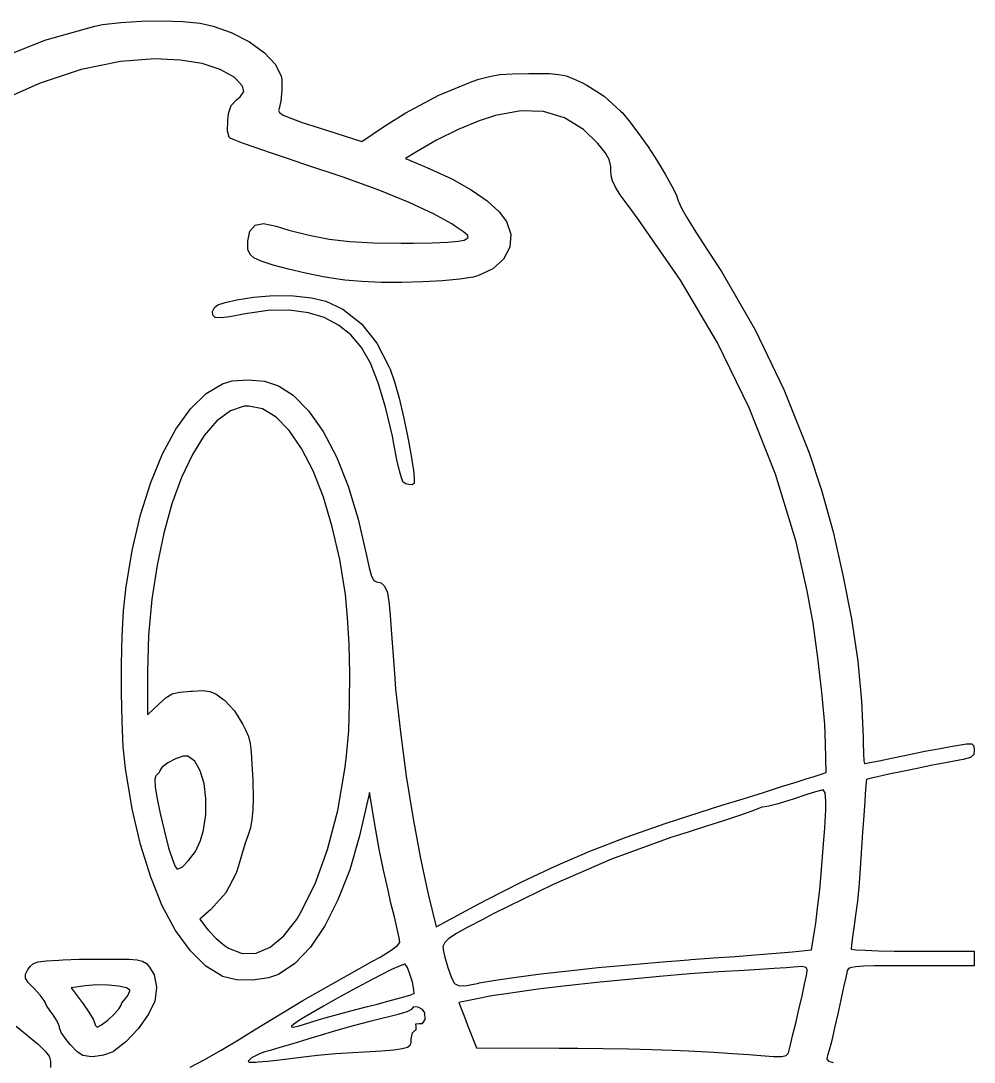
# Model space of a CAD drawing. Extents: x 83 to 117, y -98.3 to -70.8.
# Drawn here: x 99.988 to 102.698, y -96.097 to -93.137 of the extents above; entities that cross this region are included whole.
import ezdxf

# ---------------------------------------------------------------- set-up
doc = ezdxf.new("R2010")
doc.units = 0
doc.layers.add('BLACK', color=7, linetype='CONTINUOUS')

msp = doc.modelspace()

# ---------------------------------------------------------------- linework, layer by layer
at = {"layer": 'BLACK', "linetype": 'CONTINUOUS'}
for p, q in [((100.272, -93.141), (100.331, -93.1374)), ((100.331, -93.1374), (100.391, -93.1366)), ((100.391, -93.1366), (100.448, -93.1387)), ((100.448, -93.1387), (100.498, -93.1436)), ((100.056, -93.1919), (100.198, -93.1517)), ((100.198, -93.1517), (100.22, -93.1474)), ((100.22, -93.1474), (100.272, -93.141)), ((100.498, -93.1436), (100.535, -93.1514)), ((100.535, -93.1514), (100.586, -93.1697)), ((100.586, -93.1697), (100.638, -93.1965)), ((99.9137, -93.2487), (100.056, -93.1919)), ((100.638, -93.1965), (100.681, -93.2272)), ((100.681, -93.2272), (100.712, -93.2603)), ((100.271, -93.2524), (100.159, -93.2753)), ((100.369, -93.245), (100.271, -93.2524)), ((100.441, -93.248), (100.369, -93.245)), ((100.503, -93.2581), (100.441, -93.248)), ((100.555, -93.2746), (100.503, -93.2581)), ((100.159, -93.2753), (100.043, -93.3134)), ((100.594, -93.2971), (100.555, -93.2746)), ((100.712, -93.2603), (100.728, -93.2939)), ((101.35, -93.2896), (101.385, -93.2872)), ((101.385, -93.2872), (101.432, -93.2863)), ((101.432, -93.2863), (101.455, -93.2863)), ((101.455, -93.2863), (101.491, -93.2868)), ((101.491, -93.2868), (101.517, -93.2889)), ((100.043, -93.3134), (99.9246, -93.3663)), ((100.6, -93.3026), (100.594, -93.2971)), ((100.618, -93.3222), (100.6, -93.3026)), ((100.728, -93.2939), (100.73, -93.3033)), ((100.73, -93.3033), (100.73, -93.3329)), ((101.176, -93.3479), (101.271, -93.3093)), ((101.271, -93.3093), (101.29, -93.3028)), ((101.29, -93.3028), (101.32, -93.2946)), ((101.32, -93.2946), (101.35, -93.2896)), ((101.517, -93.2889), (101.538, -93.2934)), ((101.538, -93.2934), (101.559, -93.3012)), ((101.559, -93.3012), (101.585, -93.313)), ((101.585, -93.313), (101.597, -93.3192)), ((100.611, -93.353), (100.622, -93.3376)), ((100.622, -93.3376), (100.618, -93.3222)), ((100.73, -93.3329), (100.727, -93.365)), ((101.597, -93.3192), (101.646, -93.3505)), ((100.586, -93.3776), (100.601, -93.361)), ((100.601, -93.361), (100.611, -93.353)), ((100.727, -93.365), (100.721, -93.39)), ((101.082, -93.3979), (101.176, -93.3479)), ((101.646, -93.3505), (101.693, -93.3933)), ((100.576, -93.42), (100.578, -93.4005)), ((100.578, -93.4005), (100.586, -93.3776)), ((100.721, -93.39), (100.72, -93.3911)), ((100.72, -93.3911), (100.723, -93.3972)), ((100.723, -93.3972), (100.734, -93.4044)), ((100.734, -93.4044), (100.755, -93.4135)), ((101.025, -93.4343), (101.082, -93.3979)), ((101.337, -93.4057), (101.291, -93.4212)), ((101.409, -93.3927), (101.337, -93.4057)), ((101.474, -93.3948), (101.409, -93.3927)), ((101.533, -93.4124), (101.474, -93.3948)), ((101.693, -93.3933), (101.697, -93.3971)), ((101.697, -93.3971), (101.719, -93.4233)), ((100.575, -93.4502), (100.576, -93.42)), ((100.755, -93.4135), (100.788, -93.4256)), ((100.788, -93.4256), (100.836, -93.4412)), ((100.957, -93.4799), (101.025, -93.4343)), ((101.291, -93.4212), (101.231, -93.4459)), ((101.587, -93.4455), (101.533, -93.4124)), ((101.719, -93.4233), (101.744, -93.4569)), ((100.58, -93.4672), (100.575, -93.4502)), ((100.836, -93.4412), (100.957, -93.4799)), ((101.231, -93.4459), (101.17, -93.476)), ((101.628, -93.4855), (101.587, -93.4455)), ((101.744, -93.4569), (101.771, -93.495)), ((100.583, -93.4701), (100.58, -93.4672)), ((100.594, -93.475), (100.583, -93.4701)), ((100.618, -93.4842), (100.594, -93.475)), ((100.654, -93.4969), (100.618, -93.4842)), ((101.17, -93.476), (101.113, -93.5087)), ((101.649, -93.5109), (101.628, -93.4855)), ((101.771, -93.495), (101.797, -93.5346)), ((100.698, -93.5122), (100.654, -93.4969)), ((100.749, -93.5294), (100.698, -93.5122)), ((101.113, -93.5087), (101.081, -93.5283)), ((101.66, -93.5308), (101.649, -93.5109)), ((100.79, -93.5428), (100.749, -93.5294)), ((100.907, -93.5823), (100.79, -93.5428)), ((101.081, -93.5283), (101.129, -93.5477)), ((101.129, -93.5477), (101.151, -93.557)), ((101.665, -93.5506), (101.66, -93.5308)), ((101.665, -93.5623), (101.665, -93.5506)), ((101.797, -93.5346), (101.82, -93.5726)), ((101.008, -93.6192), (100.907, -93.5823)), ((101.151, -93.557), (101.213, -93.586)), ((101.666, -93.5772), (101.665, -93.5623)), ((101.67, -93.5919), (101.666, -93.5772)), ((101.82, -93.5726), (101.839, -93.6063)), ((101.213, -93.586), (101.268, -93.6171)), ((101.678, -93.6091), (101.67, -93.5919)), ((101.692, -93.6315), (101.678, -93.6091)), ((101.839, -93.6063), (101.852, -93.6326)), ((101.092, -93.6535), (101.008, -93.6192)), ((101.268, -93.6171), (101.314, -93.6487)), ((101.714, -93.6618), (101.692, -93.6315)), ((101.852, -93.6326), (101.857, -93.6485)), ((101.161, -93.6851), (101.092, -93.6535)), ((101.314, -93.6487), (101.348, -93.6792)), ((101.743, -93.7006), (101.714, -93.6618)), ((101.857, -93.6485), (101.858, -93.6524)), ((101.858, -93.6524), (101.866, -93.6695)), ((101.866, -93.6695), (101.881, -93.6962)), ((101.213, -93.7141), (101.161, -93.6851)), ((101.348, -93.6792), (101.369, -93.7069)), ((101.863, -93.8736), (101.743, -93.7006)), ((101.881, -93.6962), (101.902, -93.7298)), ((100.639, -93.735), (100.654, -93.7177)), ((100.654, -93.7177), (100.678, -93.713)), ((100.678, -93.713), (100.714, -93.7204)), ((100.714, -93.7204), (100.75, -93.7314)), ((100.75, -93.7314), (100.808, -93.7464)), ((101.221, -93.7196), (101.213, -93.7141)), ((101.246, -93.7362), (101.221, -93.7196)), ((101.369, -93.7069), (101.381, -93.7433)), ((101.902, -93.7298), (101.926, -93.7673)), ((100.633, -93.7626), (100.639, -93.735)), ((100.808, -93.7464), (100.864, -93.757)), ((100.864, -93.757), (100.923, -93.7638)), ((101.232, -93.7632), (101.248, -93.7599)), ((101.258, -93.7463), (101.246, -93.7362)), ((101.248, -93.7599), (101.253, -93.7574)), ((101.253, -93.7574), (101.26, -93.7525)), ((101.26, -93.7525), (101.258, -93.7463)), ((101.381, -93.7433), (101.378, -93.7804)), ((100.633, -93.7869), (100.633, -93.7626)), ((100.64, -93.8014), (100.633, -93.7869)), ((100.923, -93.7638), (100.99, -93.7676)), ((100.99, -93.7676), (101.069, -93.7687)), ((101.069, -93.7687), (101.103, -93.7686)), ((101.103, -93.7686), (101.157, -93.7677)), ((101.157, -93.7677), (101.201, -93.7658)), ((101.201, -93.7658), (101.232, -93.7632)), ((101.378, -93.7804), (101.36, -93.8139)), ((101.926, -93.7673), (101.98, -93.8496)), ((100.65, -93.81), (100.64, -93.8014)), ((100.671, -93.8199), (100.65, -93.81)), ((100.705, -93.8313), (100.671, -93.8199)), ((101.36, -93.8139), (101.33, -93.8418)), ((100.749, -93.8431), (100.705, -93.8313)), ((100.797, -93.8544), (100.749, -93.8431)), ((101.33, -93.8418), (101.287, -93.8617)), ((101.98, -93.8496), (102.075, -94.0148)), ((100.847, -93.8644), (100.797, -93.8544)), ((100.896, -93.8722), (100.847, -93.8644)), ((100.909, -93.8738), (100.896, -93.8722)), ((100.957, -93.878), (100.909, -93.8738)), ((101.012, -93.8802), (100.957, -93.878)), ((101.071, -93.8805), (101.012, -93.8802)), ((101.131, -93.879), (101.071, -93.8805)), ((101.187, -93.8759), (101.131, -93.879)), ((101.236, -93.8713), (101.187, -93.8759)), ((101.274, -93.8652), (101.236, -93.8713)), ((101.287, -93.8617), (101.274, -93.8652)), ((101.968, -94.0525), (101.863, -93.8736)), ((100.548, -93.9443), (100.569, -93.9374)), ((100.569, -93.9374), (100.602, -93.9294)), ((100.602, -93.9294), (100.649, -93.9218)), ((100.649, -93.9218), (100.706, -93.9178)), ((100.706, -93.9178), (100.763, -93.9185)), ((100.763, -93.9185), (100.814, -93.9239)), ((100.814, -93.9239), (100.855, -93.9338)), ((100.855, -93.9338), (100.903, -93.9564)), ((100.533, -93.9629), (100.534, -93.9609)), ((100.534, -93.9738), (100.533, -93.9629)), ((100.534, -93.9609), (100.538, -93.9516)), ((100.538, -93.9516), (100.548, -93.9443)), ((100.632, -93.9684), (100.621, -93.9706)), ((100.691, -93.96), (100.632, -93.9684)), ((100.751, -93.9595), (100.691, -93.96)), ((100.806, -93.9664), (100.751, -93.9595)), ((100.85, -93.9797), (100.806, -93.9664)), ((100.903, -93.9564), (100.956, -93.9979)), ((100.54, -93.9799), (100.534, -93.9738)), ((100.556, -93.9813), (100.54, -93.9799)), ((100.582, -93.9782), (100.556, -93.9813)), ((100.621, -93.9706), (100.582, -93.9782)), ((100.891, -94.0018), (100.85, -93.9797)), ((100.956, -93.9979), (101, -94.0529)), ((100.926, -94.0298), (100.891, -94.0018)), ((102.075, -94.0148), (102.157, -94.185)), ((100.956, -94.0653), (100.926, -94.0298)), ((101, -94.0529), (101.035, -94.1209)), ((102.058, -94.2367), (101.968, -94.0525)), ((100.982, -94.1101), (100.956, -94.0653)), ((101.004, -94.166), (100.982, -94.1101)), ((101.035, -94.1209), (101.038, -94.1268)), ((101.038, -94.1268), (101.05, -94.1629)), ((100.515, -94.1963), (100.561, -94.1684)), ((100.561, -94.1684), (100.589, -94.1604)), ((100.589, -94.1604), (100.634, -94.1568)), ((100.634, -94.1568), (100.681, -94.1614)), ((100.681, -94.1614), (100.72, -94.1739)), ((100.72, -94.1739), (100.762, -94.2008)), ((101.025, -94.2347), (101.004, -94.166)), ((101.05, -94.1629), (101.063, -94.2097)), ((100.47, -94.2397), (100.515, -94.1963)), ((100.762, -94.2008), (100.806, -94.2454)), ((102.157, -94.185), (102.229, -94.365)), ((100.623, -94.2325), (100.584, -94.2456)), ((100.636, -94.2317), (100.623, -94.2325)), ((100.675, -94.2398), (100.636, -94.2317)), ((101.044, -94.3178), (101.025, -94.2347)), ((101.063, -94.2097), (101.076, -94.2625)), ((100.429, -94.2971), (100.47, -94.2397)), ((100.584, -94.2456), (100.545, -94.2736)), ((100.714, -94.2635), (100.675, -94.2398)), ((100.751, -94.3015), (100.714, -94.2635)), ((100.806, -94.2454), (100.847, -94.3042)), ((101.076, -94.2625), (101.087, -94.3166)), ((102.133, -94.4255), (102.058, -94.2367)), ((100.545, -94.2736), (100.509, -94.3153)), ((100.391, -94.3673), (100.429, -94.2971)), ((100.509, -94.3153), (100.476, -94.3694)), ((100.786, -94.3529), (100.751, -94.3015)), ((100.847, -94.3042), (100.885, -94.376)), ((101.048, -94.3396), (101.044, -94.3178)), ((101.087, -94.3166), (101.097, -94.3672)), ((100.819, -94.4163), (100.786, -94.3529)), ((101.057, -94.3848), (101.048, -94.3396)), ((100.357, -94.4491), (100.391, -94.3673)), ((100.476, -94.3694), (100.445, -94.4347)), ((100.885, -94.376), (100.918, -94.4595)), ((101.097, -94.3672), (101.103, -94.4095)), ((102.229, -94.365), (102.264, -94.471)), ((101.064, -94.4161), (101.057, -94.3848)), ((101.103, -94.4095), (101.104, -94.4134)), ((101.104, -94.4134), (101.106, -94.4388)), ((100.445, -94.4347), (100.417, -94.5098)), ((100.848, -94.4907), (100.819, -94.4163)), ((101.07, -94.4363), (101.064, -94.4161)), ((101.075, -94.4478), (101.07, -94.4363)), ((101.106, -94.4388), (101.106, -94.4518)), ((102.192, -94.6181), (102.133, -94.4255)), ((100.328, -94.5412), (100.357, -94.4491)), ((100.918, -94.4595), (100.947, -94.5535)), ((101.082, -94.4533), (101.075, -94.4478)), ((101.09, -94.4553), (101.082, -94.4533)), ((101.1, -94.4561), (101.09, -94.4553)), ((101.106, -94.4518), (101.1, -94.4561)), ((102.264, -94.471), (102.297, -94.5894)), ((100.873, -94.575), (100.848, -94.4907)), ((100.417, -94.5098), (100.394, -94.5934)), ((100.304, -94.6424), (100.328, -94.5412)), ((100.947, -94.5535), (100.971, -94.6568)), ((100.895, -94.668), (100.873, -94.575)), ((102.297, -94.5894), (102.325, -94.7124)), ((100.394, -94.5934), (100.375, -94.6843)), ((102.223, -94.7567), (102.192, -94.6181)), ((100.286, -94.7514), (100.304, -94.6424)), ((100.911, -94.7675), (100.895, -94.668)), ((100.971, -94.6568), (100.978, -94.6922)), ((100.375, -94.6843), (100.36, -94.7812)), ((100.978, -94.6922), (100.985, -94.7159)), ((100.985, -94.7159), (100.991, -94.7282)), ((100.991, -94.7282), (100.999, -94.7317)), ((100.999, -94.7317), (100.999, -94.7317)), ((100.999, -94.7317), (101.012, -94.7341)), ((101.012, -94.7341), (101.021, -94.7427)), ((102.325, -94.7124), (102.349, -94.8363)), ((100.28, -94.8141), (100.286, -94.7538)), ((100.286, -94.7538), (100.286, -94.7514)), ((100.917, -94.8334), (100.911, -94.7675)), ((101.021, -94.7427), (101.029, -94.7595)), ((101.029, -94.7595), (101.034, -94.7866)), ((102.24, -94.8491), (102.223, -94.7567)), ((100.36, -94.7812), (100.351, -94.8829)), ((101.034, -94.7866), (101.038, -94.8262)), ((100.276, -94.8862), (100.28, -94.8141)), ((101.038, -94.8262), (101.042, -94.8804)), ((100.921, -94.9101), (100.917, -94.8334)), ((102.254, -94.9472), (102.24, -94.8491)), ((102.349, -94.8363), (102.367, -94.9571)), ((100.274, -94.9656), (100.276, -94.8862)), ((100.351, -94.8829), (100.348, -94.988)), ((101.042, -94.8804), (101.044, -94.9173)), ((100.923, -94.9925), (100.921, -94.9101)), ((101.044, -94.9173), (101.05, -94.9925)), ((100.274, -95.0476), (100.274, -94.9656)), ((102.265, -95.045), (102.254, -94.9472)), ((102.367, -94.9571), (102.378, -95.071)), ((100.348, -94.988), (100.348, -95.11)), ((100.922, -95.0759), (100.923, -94.9925)), ((101.05, -94.9925), (101.053, -95.0354)), ((100.276, -95.1275), (100.274, -95.0476)), ((100.382, -95.0772), (100.401, -95.0602)), ((100.401, -95.0602), (100.418, -95.0504)), ((100.418, -95.0504), (100.439, -95.0453)), ((100.439, -95.0453), (100.471, -95.0424)), ((100.471, -95.0424), (100.476, -95.042)), ((100.476, -95.042), (100.505, -95.0409)), ((100.505, -95.0409), (100.525, -95.0432)), ((100.525, -95.0432), (100.542, -95.0504)), ((100.542, -95.0504), (100.561, -95.0638)), ((100.561, -95.0638), (100.567, -95.0679)), ((101.053, -95.0354), (101.067, -95.159)), ((102.273, -95.1367), (102.265, -95.045)), ((100.348, -95.11), (100.381, -95.0781)), ((100.381, -95.0781), (100.382, -95.0772)), ((100.567, -95.0679), (100.595, -95.0985)), ((100.92, -95.1552), (100.922, -95.0759)), ((102.378, -95.071), (102.382, -95.1742)), ((100.595, -95.0985), (100.619, -95.1372)), ((100.279, -95.2006), (100.276, -95.1275)), ((100.619, -95.1372), (100.627, -95.1519)), ((100.627, -95.1519), (100.635, -95.1712)), ((102.275, -95.1921), (102.273, -95.1367)), ((100.635, -95.1712), (100.64, -95.1912)), ((100.914, -95.2256), (100.92, -95.1552)), ((101.067, -95.159), (101.083, -95.2837)), ((102.382, -95.1742), (102.382, -95.1902)), ((100.285, -95.2623), (100.279, -95.2006)), ((100.64, -95.1912), (100.643, -95.2158)), ((102.277, -95.2734), (102.275, -95.1921)), ((102.382, -95.1902), (102.383, -95.22)), ((102.558, -95.2133), (102.601, -95.205)), ((102.601, -95.205), (102.636, -95.1985)), ((102.636, -95.1985), (102.659, -95.1946)), ((102.659, -95.1946), (102.676, -95.1923)), ((102.676, -95.1923), (102.691, -95.1922)), ((102.691, -95.1922), (102.697, -95.1975)), ((102.697, -95.1975), (102.698, -95.2099)), ((102.698, -95.2099), (102.697, -95.222)), ((100.428, -95.2348), (100.406, -95.2463)), ((100.449, -95.2275), (100.428, -95.2348)), ((100.463, -95.2269), (100.449, -95.2275)), ((100.483, -95.2413), (100.463, -95.2269)), ((100.498, -95.2685), (100.483, -95.2413)), ((100.643, -95.2158), (100.645, -95.2491)), ((100.91, -95.2585), (100.914, -95.2256)), ((102.383, -95.22), (102.384, -95.2406)), ((102.384, -95.2406), (102.386, -95.2483)), ((102.401, -95.2455), (102.428, -95.2402)), ((102.428, -95.2402), (102.463, -95.233)), ((102.463, -95.233), (102.505, -95.2243)), ((102.505, -95.2243), (102.513, -95.2226)), ((102.513, -95.2226), (102.558, -95.2133)), ((102.656, -95.2385), (102.621, -95.2451)), ((102.667, -95.2365), (102.656, -95.2385)), ((102.688, -95.231), (102.667, -95.2365)), ((102.697, -95.222), (102.688, -95.231)), ((100.286, -95.2679), (100.285, -95.2623)), ((100.304, -95.377), (100.286, -95.2679)), ((100.382, -95.27), (100.381, -95.2735)), ((100.389, -95.2591), (100.382, -95.27)), ((100.406, -95.2463), (100.389, -95.2591)), ((100.509, -95.305), (100.498, -95.2685)), ((100.645, -95.2491), (100.647, -95.2951)), ((100.889, -95.3821), (100.91, -95.2585)), ((102.386, -95.2483), (102.387, -95.2481)), ((102.387, -95.2481), (102.401, -95.2455)), ((102.494, -95.2706), (102.455, -95.2787)), ((102.536, -95.2618), (102.494, -95.2706)), ((102.58, -95.2531), (102.536, -95.2618)), ((102.621, -95.2451), (102.58, -95.2531)), ((100.372, -95.2834), (100.369, -95.2924)), ((100.369, -95.2924), (100.37, -95.3149)), ((100.381, -95.2735), (100.372, -95.2834)), ((100.647, -95.2951), (100.647, -95.2986)), ((100.647, -95.2986), (100.648, -95.3458)), ((101.083, -95.2837), (101.103, -95.405)), ((102.15, -95.3139), (102.192, -95.3007)), ((102.192, -95.3007), (102.223, -95.2909)), ((102.223, -95.2909), (102.24, -95.2855)), ((102.24, -95.2855), (102.277, -95.2734)), ((102.391, -95.3001), (102.389, -95.3213)), ((102.392, -95.2932), (102.391, -95.3001)), ((102.401, -95.2907), (102.392, -95.2932)), ((102.423, -95.2856), (102.401, -95.2907)), ((102.455, -95.2787), (102.423, -95.2856)), ((100.37, -95.3149), (100.375, -95.3483)), ((100.514, -95.3476), (100.509, -95.305)), ((100.979, -95.3308), (100.959, -95.4166)), ((100.997, -95.438), (100.979, -95.3308)), ((102.041, -95.3483), (102.099, -95.3301)), ((102.099, -95.3301), (102.15, -95.3139)), ((102.247, -95.3289), (102.219, -95.3374)), ((102.265, -95.324), (102.247, -95.3289)), ((102.269, -95.3233), (102.265, -95.324)), ((102.274, -95.3315), (102.269, -95.3233)), ((102.389, -95.3213), (102.387, -95.3541)), ((100.375, -95.3483), (100.384, -95.3899)), ((100.514, -95.3928), (100.514, -95.3476)), ((100.648, -95.3476), (100.647, -95.3807)), ((100.648, -95.3458), (100.648, -95.3476)), ((101.978, -95.3679), (102.041, -95.3483)), ((102.168, -95.3542), (102.137, -95.3636)), ((102.186, -95.3483), (102.168, -95.3542)), ((102.219, -95.3374), (102.186, -95.3483)), ((102.276, -95.3556), (102.274, -95.3315)), ((102.276, -95.3796), (102.276, -95.3556)), ((102.387, -95.3556), (102.384, -95.3957)), ((102.387, -95.3541), (102.387, -95.3556)), ((100.328, -95.4784), (100.304, -95.377)), ((100.384, -95.3899), (100.395, -95.4373)), ((100.647, -95.3807), (100.645, -95.4076)), ((100.86, -95.493), (100.889, -95.3821)), ((101.822, -95.418), (101.948, -95.3772)), ((101.948, -95.3772), (101.978, -95.3679)), ((102.056, -95.3872), (102.025, -95.3978)), ((102.074, -95.3804), (102.056, -95.3872)), ((102.078, -95.3789), (102.074, -95.3804)), ((102.094, -95.3723), (102.078, -95.3789)), ((102.103, -95.3716), (102.094, -95.3723)), ((102.114, -95.3698), (102.103, -95.3716)), ((102.137, -95.3636), (102.114, -95.3698)), ((102.273, -95.431), (102.276, -95.3796)), ((100.507, -95.4372), (100.514, -95.3928)), ((100.645, -95.4076), (100.641, -95.4305)), ((100.959, -95.4166), (100.951, -95.454)), ((101.103, -95.405), (101.124, -95.5185)), ((101.709, -95.4577), (101.822, -95.418)), ((101.985, -95.4112), (101.937, -95.4266)), ((102.025, -95.3978), (101.985, -95.4112)), ((102.384, -95.3957), (102.381, -95.4433)), ((100.395, -95.4373), (100.408, -95.4879)), ((100.499, -95.4669), (100.507, -95.4372)), ((100.641, -95.4305), (100.633, -95.4537)), ((101.007, -95.4913), (100.997, -95.438)), ((101.885, -95.4431), (101.836, -95.4588)), ((101.937, -95.4266), (101.885, -95.4431)), ((102.269, -95.4889), (102.273, -95.431)), ((102.381, -95.4433), (102.379, -95.4733)), ((100.357, -95.5708), (100.328, -95.4784)), ((100.484, -95.4978), (100.499, -95.4669)), ((100.626, -95.475), (100.615, -95.51)), ((100.633, -95.4537), (100.626, -95.475)), ((100.951, -95.454), (100.923, -95.5503)), ((101.605, -95.4977), (101.709, -95.4577)), ((101.836, -95.4588), (101.667, -95.5201)), ((102.379, -95.4733), (102.375, -95.5312)), ((100.408, -95.4879), (100.41, -95.4936)), ((100.41, -95.4936), (100.419, -95.5214)), ((100.465, -95.5243), (100.484, -95.4978)), ((100.825, -95.5902), (100.86, -95.493)), ((101.019, -95.5509), (101.007, -95.4913)), ((101.507, -95.5395), (101.605, -95.4977)), ((102.264, -95.5491), (102.269, -95.4889)), ((100.419, -95.5214), (100.427, -95.5409)), ((100.447, -95.5424), (100.465, -95.5243)), ((100.615, -95.51), (100.607, -95.5391)), ((101.124, -95.5185), (101.146, -95.6199)), ((101.667, -95.5201), (101.501, -95.5916)), ((102.375, -95.5312), (102.371, -95.5884)), ((100.427, -95.5409), (100.432, -95.5483)), ((100.432, -95.5483), (100.447, -95.5424)), ((100.6, -95.5601), (100.571, -95.6155)), ((100.607, -95.5391), (100.6, -95.5601)), ((100.923, -95.5503), (100.889, -95.6358)), ((101.032, -95.6085), (101.019, -95.5509)), ((101.412, -95.5845), (101.507, -95.5395)), ((102.259, -95.6075), (102.264, -95.5491)), ((100.39, -95.6528), (100.357, -95.5708)), ((100.783, -95.673), (100.825, -95.5902)), ((101.314, -95.6343), (101.412, -95.5845)), ((101.501, -95.5916), (101.331, -95.6755)), ((102.371, -95.5884), (102.366, -95.6394)), ((100.571, -95.6155), (100.528, -95.6634)), ((101.04, -95.6447), (101.032, -95.6085)), ((101.146, -95.6199), (101.169, -95.7122)), ((102.253, -95.6598), (102.259, -95.6075)), ((100.428, -95.7233), (100.39, -95.6528)), ((100.889, -95.6358), (100.852, -95.7095)), ((101.05, -95.6841), (101.04, -95.6447)), ((101.169, -95.7122), (101.29, -95.6472)), ((101.29, -95.6472), (101.314, -95.6343)), ((102.366, -95.6394), (102.361, -95.6791)), ((100.528, -95.6634), (100.497, -95.6903)), ((100.773, -95.6894), (100.783, -95.673)), ((101.058, -95.7183), (101.05, -95.6841)), ((101.331, -95.6755), (101.301, -95.6915)), ((102.248, -95.702), (102.253, -95.6598)), ((102.361, -95.6791), (102.357, -95.7083)), ((100.497, -95.6903), (100.516, -95.7159)), ((100.516, -95.7159), (100.521, -95.7231)), ((100.736, -95.7379), (100.773, -95.6894)), ((100.852, -95.7095), (100.811, -95.7702)), ((101.257, -95.7143), (101.226, -95.7316)), ((101.301, -95.6915), (101.257, -95.7143)), ((102.245, -95.7192), (102.248, -95.702)), ((102.357, -95.7083), (102.352, -95.7407)), ((100.47, -95.7809), (100.428, -95.7233)), ((100.521, -95.7231), (100.543, -95.7454)), ((100.543, -95.7454), (100.567, -95.7657)), ((100.697, -95.7707), (100.736, -95.7379)), ((101.063, -95.7437), (101.058, -95.7183)), ((101.065, -95.7566), (101.063, -95.7437)), ((101.205, -95.7452), (101.193, -95.757)), ((101.226, -95.7316), (101.205, -95.7452)), ((102.236, -95.7775), (102.245, -95.7192)), ((102.352, -95.7407), (102.349, -95.7641)), ((100.567, -95.7657), (100.578, -95.7727)), ((100.578, -95.7727), (100.617, -95.7883)), ((100.657, -95.7876), (100.697, -95.7707)), ((100.811, -95.7702), (100.767, -95.8167)), ((101.038, -95.7806), (101.058, -95.766)), ((101.058, -95.766), (101.065, -95.7567)), ((101.065, -95.7567), (101.065, -95.7566)), ((101.193, -95.757), (101.188, -95.7687)), ((101.188, -95.7687), (101.189, -95.7821)), ((102.349, -95.7641), (102.348, -95.7748)), ((102.348, -95.7748), (102.349, -95.7755)), ((100.107, -95.8064), (100.154, -95.8048)), ((100.154, -95.8048), (100.205, -95.8039)), ((100.205, -95.8039), (100.252, -95.8039)), ((100.252, -95.8039), (100.259, -95.804)), ((100.259, -95.804), (100.295, -95.8048)), ((100.295, -95.8048), (100.319, -95.8066)), ((100.514, -95.8246), (100.47, -95.7809)), ((100.617, -95.7883), (100.657, -95.7876)), ((100.988, -95.8102), (101.009, -95.7986)), ((101.009, -95.7986), (101.038, -95.7806)), ((101.189, -95.7821), (101.193, -95.7991)), ((101.193, -95.7991), (101.2, -95.8212)), ((101.893, -95.8056), (101.957, -95.801)), ((101.957, -95.801), (102.019, -95.7965)), ((102.019, -95.7965), (102.075, -95.7922)), ((102.075, -95.7922), (102.123, -95.7885)), ((102.123, -95.7885), (102.159, -95.7854)), ((102.159, -95.7854), (102.182, -95.7833)), ((102.182, -95.7833), (102.236, -95.7775)), ((102.349, -95.7755), (102.362, -95.7774)), ((102.362, -95.7774), (102.388, -95.7791)), ((102.388, -95.7791), (102.426, -95.7805)), ((102.426, -95.7805), (102.471, -95.7814)), ((102.471, -95.7814), (102.523, -95.7817)), ((102.523, -95.7817), (102.698, -95.7817)), ((102.698, -95.7817), (102.698, -95.8233)), ((100.001, -95.8474), (100.008, -95.8336)), ((100.008, -95.8336), (100.015, -95.8244)), ((100.015, -95.8244), (100.024, -95.8167)), ((100.024, -95.8167), (100.037, -95.812)), ((100.037, -95.812), (100.06, -95.8091)), ((100.06, -95.8091), (100.096, -95.8069)), ((100.096, -95.8069), (100.107, -95.8064)), ((100.319, -95.8066), (100.334, -95.8104)), ((100.334, -95.8104), (100.345, -95.8169)), ((100.345, -95.8169), (100.354, -95.8271)), ((100.354, -95.8271), (100.367, -95.8486)), ((100.56, -95.8529), (100.514, -95.8246)), ((100.767, -95.8167), (100.72, -95.8477)), ((100.79, -95.9216), (100.988, -95.8102)), ((101.042, -95.834), (101.01, -95.8503)), ((101.066, -95.8229), (101.042, -95.834)), ((101.079, -95.8183), (101.066, -95.8229)), ((101.08, -95.8183), (101.079, -95.8183)), ((101.087, -95.8281), (101.08, -95.8183)), ((101.094, -95.8474), (101.087, -95.8281)), ((101.2, -95.8212), (101.202, -95.8283)), ((101.202, -95.8283), (101.212, -95.857)), ((101.545, -95.8373), (101.629, -95.8284)), ((101.629, -95.8284), (101.716, -95.82)), ((101.716, -95.82), (101.802, -95.8125)), ((101.802, -95.8125), (101.886, -95.8061)), ((101.886, -95.8061), (101.893, -95.8056)), ((102.088, -95.8337), (102.044, -95.8361)), ((102.129, -95.8312), (102.088, -95.8337)), ((102.164, -95.8287), (102.129, -95.8312)), ((102.184, -95.827), (102.164, -95.8287)), ((102.208, -95.8253), (102.184, -95.827)), ((102.22, -95.8276), (102.208, -95.8253)), ((102.223, -95.8351), (102.22, -95.8276)), ((102.341, -95.8313), (102.338, -95.8359)), ((102.349, -95.8279), (102.341, -95.8313)), ((102.362, -95.8257), (102.349, -95.8279)), ((102.384, -95.8243), (102.362, -95.8257)), ((102.415, -95.8236), (102.384, -95.8243)), ((102.459, -95.8234), (102.415, -95.8236)), ((102.518, -95.8233), (102.459, -95.8234)), ((102.698, -95.8233), (102.518, -95.8233)), ((100.001, -95.8579), (100.001, -95.8474)), ((100.009, -95.8703), (100.001, -95.8579)), ((100.367, -95.8486), (100.374, -95.8844)), ((100.561, -95.8533), (100.56, -95.8529)), ((100.601, -95.8631), (100.561, -95.8533)), ((100.647, -95.8644), (100.601, -95.8631)), ((100.692, -95.8577), (100.647, -95.8644)), ((100.72, -95.8477), (100.692, -95.8577)), ((101.01, -95.8503), (100.972, -95.8702)), ((101.101, -95.8701), (101.094, -95.8474)), ((101.212, -95.857), (101.221, -95.8734)), ((101.291, -95.8721), (101.337, -95.8642)), ((101.337, -95.8642), (101.396, -95.8555)), ((101.396, -95.8555), (101.466, -95.8465)), ((101.466, -95.8465), (101.545, -95.8373)), ((101.714, -95.8617), (101.625, -95.8708)), ((101.803, -95.8534), (101.714, -95.8617)), ((101.89, -95.8462), (101.803, -95.8534)), ((101.971, -95.8403), (101.89, -95.8462)), ((102.044, -95.8361), (101.971, -95.8403)), ((102.216, -95.8754), (102.221, -95.8505)), ((102.221, -95.8505), (102.223, -95.8378)), ((102.223, -95.8378), (102.223, -95.8351)), ((102.333, -95.8567), (102.327, -95.884)), ((102.336, -95.8421), (102.333, -95.8567)), ((102.337, -95.8378), (102.336, -95.8421)), ((102.338, -95.8359), (102.337, -95.8378)), ((100.026, -95.8881), (100.009, -95.8703)), ((100.043, -95.907), (100.026, -95.8881)), ((100.171, -95.8801), (100.131, -95.8858)), ((100.131, -95.8858), (100.165, -95.9311)), ((100.204, -95.8774), (100.171, -95.8801)), ((100.237, -95.8778), (100.204, -95.8774)), ((100.266, -95.8807), (100.237, -95.8778)), ((100.288, -95.8859), (100.266, -95.8807)), ((100.298, -95.8928), (100.288, -95.8859)), ((100.298, -95.8941), (100.298, -95.8928)), ((100.374, -95.8844), (100.373, -95.8941)), ((100.93, -95.8925), (100.888, -95.9156)), ((100.972, -95.8702), (100.93, -95.8925)), ((101.105, -95.8902), (101.101, -95.8701)), ((101.106, -95.9018), (101.105, -95.8902)), ((101.221, -95.8734), (101.234, -95.8799)), ((101.234, -95.8799), (101.256, -95.8788)), ((101.256, -95.8788), (101.29, -95.8723)), ((101.29, -95.8723), (101.291, -95.8721)), ((101.459, -95.8901), (101.387, -95.8998)), ((101.539, -95.8804), (101.459, -95.8901)), ((101.625, -95.8708), (101.539, -95.8804)), ((102.209, -95.9089), (102.216, -95.8754)), ((102.327, -95.884), (102.319, -95.9198)), ((100.054, -95.9214), (100.043, -95.907)), ((100.057, -95.9263), (100.054, -95.9214)), ((100.275, -95.9281), (100.286, -95.915)), ((100.286, -95.915), (100.292, -95.9078)), ((100.292, -95.9078), (100.298, -95.8941)), ((100.369, -95.9234), (100.351, -95.961)), ((100.373, -95.8941), (100.369, -95.9234)), ((100.652, -96.0056), (100.79, -95.9216)), ((100.888, -95.9156), (100.848, -95.9382)), ((101.001, -95.932), (101.042, -95.9211)), ((101.042, -95.9211), (101.074, -95.912)), ((101.074, -95.912), (101.097, -95.9055)), ((101.097, -95.9055), (101.105, -95.9023)), ((101.105, -95.9023), (101.106, -95.9018)), ((101.28, -95.9176), (101.233, -95.9275)), ((101.327, -95.909), (101.28, -95.9176)), ((101.374, -95.9018), (101.327, -95.909)), ((101.387, -95.8998), (101.374, -95.9018)), ((102.2, -95.9471), (102.209, -95.9089)), ((102.319, -95.9198), (102.31, -95.9601)), ((100.061, -95.9365), (100.057, -95.9263)), ((100.073, -95.9539), (100.061, -95.9365)), ((100.165, -95.9311), (100.181, -95.955)), ((100.253, -95.9604), (100.267, -95.9448)), ((100.267, -95.9448), (100.273, -95.9348)), ((100.273, -95.9348), (100.275, -95.9281)), ((100.848, -95.9382), (100.812, -95.9589)), ((100.881, -95.9638), (100.926, -95.9517)), ((100.926, -95.9517), (100.973, -95.9393)), ((100.973, -95.9393), (101.001, -95.932)), ((101.097, -95.9486), (101.085, -95.9543)), ((101.098, -95.9471), (101.097, -95.9486)), ((101.104, -95.94), (101.098, -95.9471)), ((101.117, -95.9408), (101.104, -95.94)), ((101.13, -95.9479), (101.117, -95.9408)), ((101.136, -95.9566), (101.13, -95.9479)), ((101.233, -95.9275), (101.252, -95.9759)), ((102.191, -95.9862), (102.2, -95.9471)), ((100.078, -95.9601), (100.073, -95.9539)), ((100.091, -95.9803), (100.078, -95.9601)), ((100.098, -95.9967), (100.091, -95.9803)), ((100.181, -95.955), (100.194, -95.9754)), ((100.194, -95.9754), (100.198, -95.9873)), ((100.217, -95.9913), (100.235, -95.9774)), ((100.235, -95.9774), (100.253, -95.9604)), ((100.351, -95.961), (100.321, -96.0022)), ((100.783, -95.9762), (100.764, -95.9887)), ((100.812, -95.9589), (100.783, -95.9762)), ((100.807, -95.985), (100.815, -95.9823)), ((100.815, -95.9823), (100.843, -95.9743)), ((100.843, -95.9743), (100.881, -95.9638)), ((100.98, -95.9812), (100.933, -95.9939)), ((101.018, -95.9717), (100.98, -95.9812)), ((101.03, -95.9691), (101.018, -95.9717)), ((101.061, -95.9616), (101.03, -95.9691)), ((101.085, -95.9543), (101.061, -95.9616)), ((101.13, -95.9869), (101.137, -95.9759)), ((101.137, -95.9759), (101.136, -95.9566)), ((101.252, -95.9759), (101.258, -95.9921)), ((102.31, -95.9601), (102.301, -95.9992)), ((99.9748, -95.9946), (100.012, -96.0253)), ((100.098, -95.9997), (100.098, -95.9967)), ((100.103, -96.0126), (100.098, -95.9997)), ((100.198, -95.9873), (100.199, -95.9917)), ((100.199, -95.9917), (100.205, -95.998)), ((100.205, -95.9979), (100.217, -95.9913)), ((100.205, -95.998), (100.205, -95.9979)), ((100.321, -96.0022), (100.286, -96.0396)), ((100.607, -96.0336), (100.652, -96.0056)), ((100.764, -95.9887), (100.757, -95.995)), ((100.757, -95.995), (100.757, -95.9967)), ((100.757, -95.9967), (100.763, -95.9974)), ((100.763, -95.9974), (100.779, -95.9937)), ((100.779, -95.9937), (100.807, -95.985)), ((100.882, -96.0084), (100.832, -96.0234)), ((100.933, -95.9939), (100.882, -96.0084)), ((101.101, -96.0139), (101.108, -96.0067)), ((101.108, -96.0067), (101.112, -96.005)), ((101.111, -95.9879), (101.119, -95.9868)), ((101.112, -95.9946), (101.111, -95.9879)), ((101.112, -96.005), (101.112, -95.9946)), ((101.119, -95.9868), (101.13, -95.9869)), ((101.258, -95.9921), (101.283, -96.0567)), ((102.182, -96.0223), (102.191, -95.9862)), ((102.301, -95.9992), (102.293, -96.0352)), ((100.012, -96.0253), (100.028, -96.0385)), ((100.028, -96.0385), (100.037, -96.0461)), ((100.117, -96.0324), (100.103, -96.0126)), ((100.128, -96.0468), (100.117, -96.0324)), ((100.286, -96.0396), (100.252, -96.066)), ((100.557, -96.063), (100.607, -96.0336)), ((100.804, -96.0318), (100.761, -96.0448)), ((100.832, -96.0234), (100.804, -96.0318)), ((101.095, -96.0487), (101.098, -96.0411)), ((101.098, -96.0312), (101.101, -96.0139)), ((101.098, -96.0411), (101.098, -96.0312)), ((102.175, -96.0516), (102.182, -96.0223)), ((102.293, -96.0352), (102.286, -96.0628)), ((100.037, -96.0461), (100.057, -96.0657)), ((100.057, -96.0657), (100.068, -96.0804)), ((100.148, -96.0676), (100.128, -96.0468)), ((100.164, -96.078), (100.148, -96.0676)), ((100.25, -96.0674), (100.223, -96.0775)), ((100.252, -96.066), (100.25, -96.0674)), ((100.509, -96.0901), (100.557, -96.063)), ((100.682, -96.0678), (100.666, -96.0731)), ((100.697, -96.0637), (100.682, -96.0678)), ((100.724, -96.0558), (100.697, -96.0637)), ((100.761, -96.0448), (100.724, -96.0558)), ((100.883, -96.073), (100.932, -96.0697)), ((100.932, -96.0697), (100.965, -96.0678)), ((100.965, -96.0678), (101.013, -96.0648)), ((101.013, -96.0648), (101.048, -96.0619)), ((101.048, -96.0619), (101.072, -96.0586)), ((101.072, -96.0586), (101.087, -96.0543)), ((101.087, -96.0543), (101.095, -96.0487)), ((101.283, -96.0567), (101.518, -96.057)), ((101.518, -96.057), (101.571, -96.0573)), ((101.571, -96.0573), (101.643, -96.0581)), ((101.643, -96.0581), (101.715, -96.0593)), ((101.715, -96.0593), (101.782, -96.0609)), ((101.782, -96.0609), (101.84, -96.0627)), ((101.84, -96.0627), (101.886, -96.0648)), ((101.886, -96.0648), (101.904, -96.0658)), ((101.904, -96.0658), (101.958, -96.069)), ((101.958, -96.069), (102.011, -96.0724)), ((102.169, -96.0725), (102.17, -96.0704)), ((102.17, -96.0704), (102.175, -96.0516)), ((102.286, -96.0628), (102.281, -96.078)), ((100.068, -96.0804), (100.069, -96.0833)), ((100.069, -96.0833), (100.072, -96.0943)), ((100.072, -96.0943), (100.072, -96.1119)), ((100.183, -96.0814), (100.164, -96.078)), ((100.193, -96.0816), (100.183, -96.0814)), ((100.223, -96.0775), (100.193, -96.0816)), ((100.469, -96.1111), (100.509, -96.0901)), ((100.642, -96.0866), (100.634, -96.0942)), ((100.634, -96.0942), (100.638, -96.097)), ((100.638, -96.097), (100.657, -96.0969)), ((100.644, -96.0852), (100.642, -96.0866)), ((100.666, -96.0731), (100.644, -96.0852)), ((100.657, -96.0969), (100.663, -96.0966)), ((100.663, -96.0966), (100.689, -96.0943)), ((100.689, -96.0943), (100.723, -96.0904)), ((100.723, -96.0904), (100.761, -96.0855)), ((100.761, -96.0855), (100.784, -96.0826)), ((100.784, -96.0826), (100.831, -96.0776)), ((100.831, -96.0776), (100.883, -96.073)), ((102.011, -96.0724), (102.057, -96.0755)), ((102.057, -96.0755), (102.092, -96.0781)), ((102.092, -96.0781), (102.128, -96.0806)), ((102.128, -96.0806), (102.151, -96.0806)), ((102.151, -96.0806), (102.164, -96.078)), ((102.164, -96.078), (102.169, -96.0725)), ((102.28, -96.0818), (102.279, -96.0891)), ((102.279, -96.0891), (102.284, -96.0942)), ((102.281, -96.078), (102.28, -96.0818)), ((102.284, -96.0942), (102.297, -96.0981))]:
    msp.add_line(p, q, dxfattribs=at)

doc.saveas('drawing.dxf')
